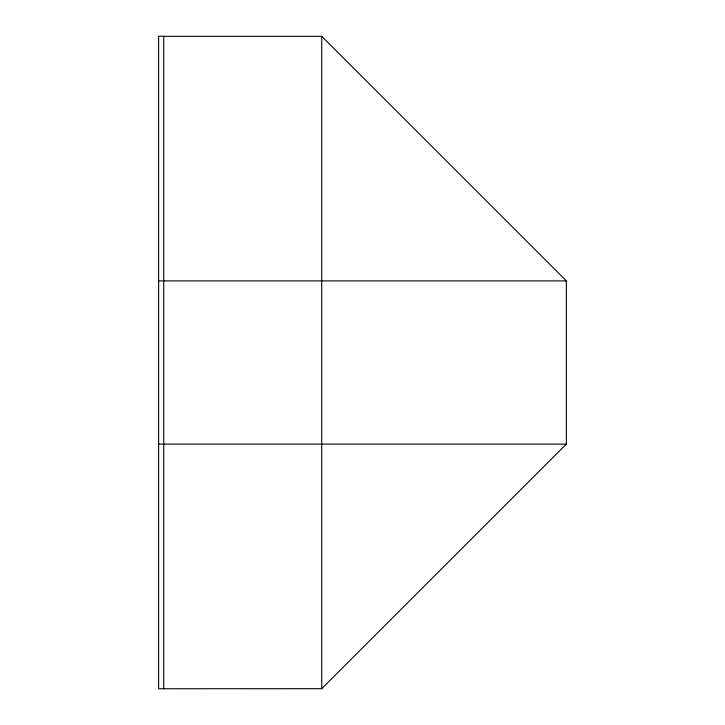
<?xml version="1.0" encoding="UTF-8"?>
<svg xmlns="http://www.w3.org/2000/svg" width="725" height="725" viewBox="0 0 725 725"><rect width="100%" height="100%" fill="white"/><g stroke="black" fill="none" stroke-linecap="round" stroke-linejoin="round"><path stroke-width="1.09" d="M163.732 688.75L163.732 36.25L158.63 36.25L158.63 688.75L321.728 688.687L566.37 444.108L566.37 280.892L321.728 36.313L163.732 36.313M158.63 280.892L566.37 280.892M158.63 444.108L566.37 444.108M321.728 36.313L321.728 688.687"/></g></svg>
